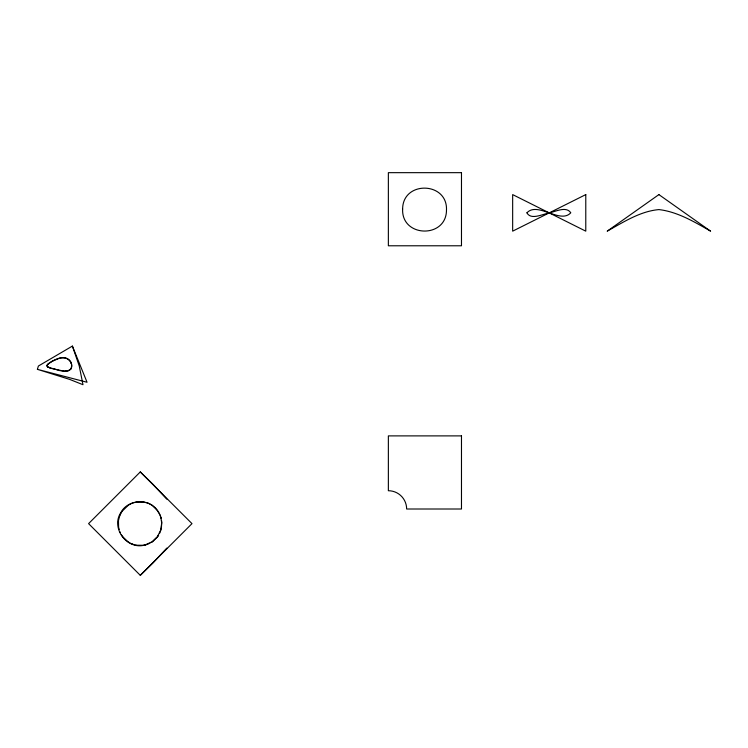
<?xml version="1.0" encoding="UTF-8"?>
<svg xmlns="http://www.w3.org/2000/svg" width="748" height="748" viewBox="0 0 748 748"><rect width="100%" height="100%" fill="white"/><g stroke="black" fill="none" stroke-linecap="round" stroke-linejoin="round"><path stroke-width="1.12" d="M118.474 521.365L118.614 526.985M118.483 521.3L118.595 520.412M161.456 527.003L161.69 523.123L160.727 530.108L157.351 536.746L152.022 541.823L145.196 544.881M161.362 527.583L161.241 528.256M118.708 519.738L118.904 518.803M161.091 528.967L160.979 529.397M119.063 518.14L119.203 517.616M160.801 530.052L160.558 530.846M37.4 369.344L38.4 366.015L72.388 346.09L87.049 382.265L37.4 369.344L69.639 379.395L82.991 384.706L79.223 365.903L72.388 346.09M119.446 516.831L119.727 516.008M160.399 531.332L160.053 532.23M119.951 515.437L120.185 514.876M159.792 532.866L159.595 533.305M120.213 514.82L120.877 513.437M46.647 365.435L48.648 363.519M121.101 513.025L121.008 512.258C127.758 500.057 146.141 498.355 155.584 508.135M120.737 512.717C110.592 528.443 127.403 550.425 145.252 544.927M158.679 535.054L158.211 535.82M121.672 512.053L122.176 511.277M158.071 536.045L157.585 536.737M122.326 511.052L128.235 505.321M157.51 536.849L152.751 541.552M166.813 548.097L153.097 562.851L140.287 575.334L88.582 523.628L140.287 471.932L153.097 484.414L166.813 499.159M140.287 575.334L191.984 523.628L140.287 471.932M48.096 363.939L46.815 365.94M48.34 363.921C53.688 359.264 66.806 353.318 71.182 363.173M152.648 541.627L151.741 542.235M48.957 363.294L51.864 361.583M128.628 505.078L129.367 504.629M51.715 361.536L59.26 358.208A14.876 14.876 0 0 1 62.645 357.647L63.505 357.656A8.639 8.639 0 0 1 71.004 362.266M129.946 504.311L130.479 504.04M149.946 543.244L149.142 543.618M131.199 503.694L132.069 503.329M148.413 543.936L147.665 544.217M132.761 503.067L133.331 502.862M147.132 544.404L146.683 544.544M146.533 544.591L146.019 544.74M134.173 502.609L134.762 502.45M145.841 544.787L144.673 545.058M135.22 502.329L136.061 502.151M144.542 545.086L143.691 545.236M136.688 502.039L143.448 501.992M143.373 545.283L136.669 545.217M65.581 371.111L67.021 370.943A8.022 8.022 0 0 0 68.386 370.578C72.014 369.615 72.304 364.687 70.901 362.322M51.462 368.427L63.692 371.111A17.98 17.98 0 0 0 65.076 371.13L68.087 370.905L70.452 369.447A4.722 4.722 0 0 0 70.92 368.848M65.609 371.307L59.709 370.597L50.322 367.848M143.719 502.03L145.056 502.291M136.351 545.161L135.22 544.927M145.71 502.441L146.234 502.581M134.518 544.75L133.995 544.609M133.565 544.469L132.415 544.077M147.01 502.824L148.085 503.198M50.705 368.184L49.677 367.623M50.555 368.128L48.872 367.324M49.826 367.876L48.788 367.296M132.172 543.974L131.181 543.562M148.263 503.273L148.824 503.498M48.583 367.212L47.433 366.847L48.854 367.511M149.488 503.797L150.142 504.124M130.302 543.132L129.713 542.824M150.666 504.395L151.18 504.694M129.17 542.524L128.516 542.122M47.554 366.716L47.04 366.324M151.573 504.928L152.499 505.536M127.945 541.748L122.766 536.812M152.891 506.059L157.024 510.099L160.175 515.325M155.621 508.182L158.314 511.604M122.691 536.709L121.868 535.531M121.69 535.25L121.307 534.605M158.557 511.997L158.978 512.735M159.371 513.502L159.679 514.157M120.166 532.342L119.923 531.763M160.016 514.933L160.876 517.672M160.427 516.008L160.698 516.84M160.829 517.298L161.68 522.712M119.175 529.547L119.007 528.901M160.904 517.551L161.072 518.233M118.876 528.35L118.708 527.499M161.484 520.44L161.549 520.935M161.549 520.982L161.605 521.524M161.615 521.599L161.652 522.123M161.652 522.169L161.68 522.805M71.163 363.229A6.414 6.414 0 0 1 71.023 368.904M402.63 209.057C401.339 237.649 446.397 238.734 446.481 210.113C447.753 181.54 402.723 180.455 402.63 209.057M526.929 212.834C530.809 220.202 542.132 214.349 548.331 213.152C554.932 211.946 566.086 205.672 570.789 212.778C560.224 224.419 537.644 201.175 526.929 212.834M658.895 194.602L607.198 231.16C623.262 222.24 640.138 211.226 658.932 209.59C677.566 211.749 694.64 222.016 710.6 231.16L658.895 194.602M585.778 194.602L512.66 231.16L512.66 194.602L585.778 231.16L585.778 194.602M461.479 172.666L388.362 172.666L388.362 245.783L461.479 245.783L461.479 172.666M461.479 435.888L388.362 435.888L388.362 490.725A18.279 18.279 0 0 1 406.641 509.005L461.479 509.005L461.479 435.888"/></g></svg>
